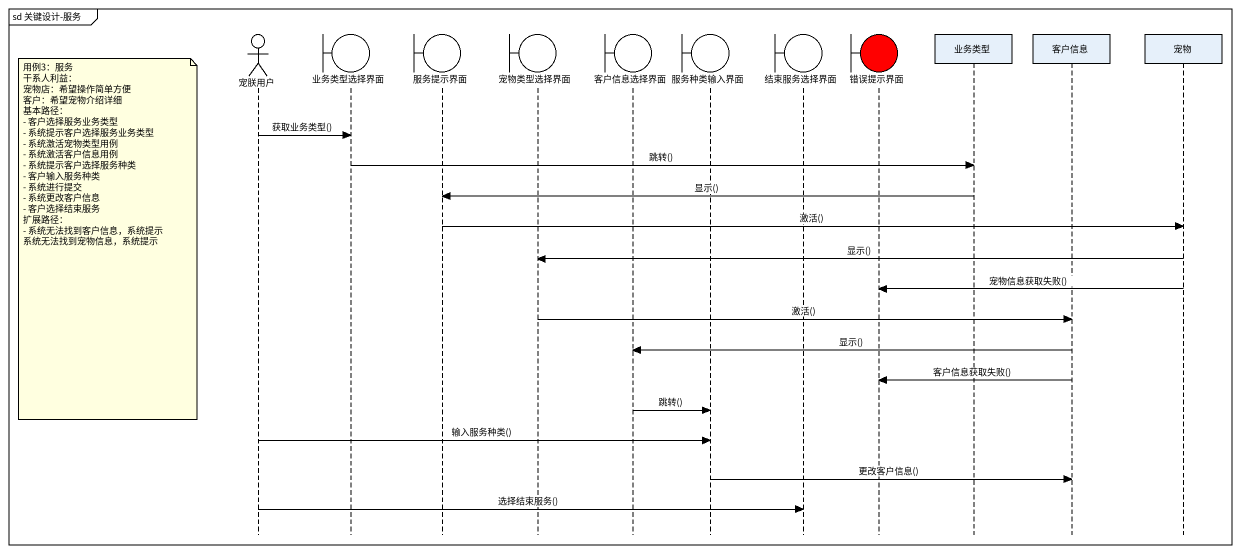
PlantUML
@startuml
mainframe sd 关键设计-服务
hide footbox
actor 宠朕用户
boundary 业务类型选择界面
boundary 服务提示界面
boundary 宠物类型选择界面
boundary 客户信息选择界面
boundary 服务种类输入界面
boundary 结束服务选择界面
boundary 错误提示界面 #FF0000
participant 业务类型
participant 客户信息
participant 宠物

宠朕用户 -> 业务类型选择界面 : 获取业务类型()
业务类型选择界面 -> 业务类型 : 跳转()
业务类型 -> 服务提示界面 : 显示()
服务提示界面 -> 宠物 : 激活()
note left of 宠朕用户
  用例3：服务
  干系人利益：
  宠物店：希望操作简单方便
  客户：希望宠物介绍详细
  基本路径：
  - 客户选择服务业务类型
  - 系统提示客户选择服务业务类型
  - 系统激活宠物类型用例
  - 系统激活客户信息用例
  - 系统提示客户选择服务种类
  - 客户输入服务种类
  - 系统进行提交
  - 系统更改客户信息
  - 客户选择结束服务
  扩展路径：
  - 系统无法找到客户信息，系统提示
  系统无法找到宠物信息，系统提示
end note
宠物 -> 宠物类型选择界面 : 显示()
宠物 -> 错误提示界面 : 宠物信息获取失败()
宠物类型选择界面 -> 客户信息 : 激活()
客户信息 -> 客户信息选择界面 : 显示()
客户信息 -> 错误提示界面 : 客户信息获取失败()
客户信息选择界面 -> 服务种类输入界面 : 跳转()
宠朕用户 -> 服务种类输入界面 : 输入服务种类()
服务种类输入界面 -> 客户信息 : 更改客户信息()
宠朕用户 -> 结束服务选择界面 : 选择结束服务()
@enduml
